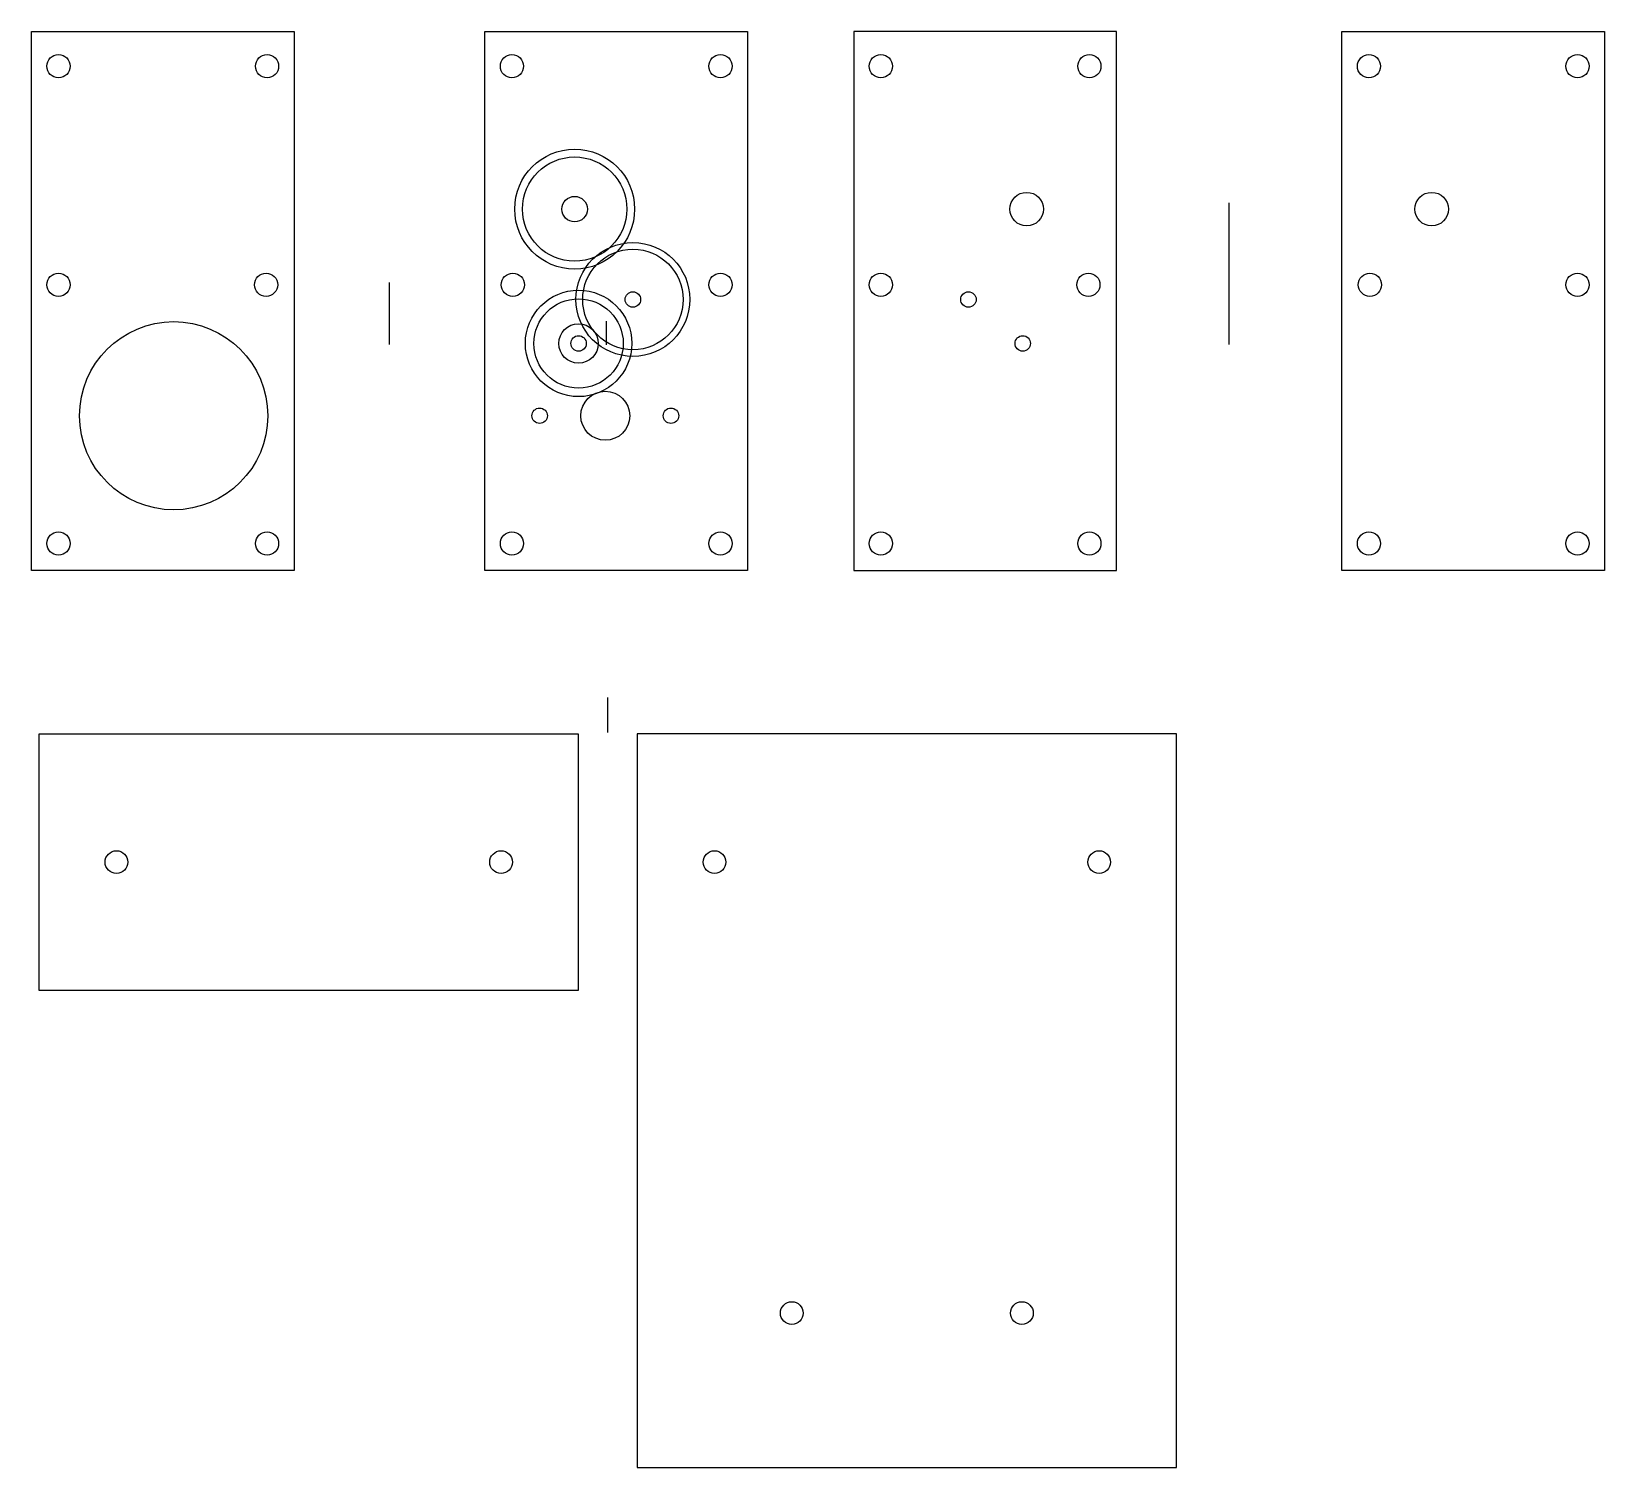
# Model space of a CAD drawing. Header units: millimetres. Extents: x -74 to 129, y -145 to 41.
import ezdxf

# ---------------------------------------------------------------- set-up
doc = ezdxf.new("R2010")
doc.units = ezdxf.units.MM
doc.layers.get('0').update_dxf_attribs({"linetype": 'CONTINUOUS'})

msp = doc.modelspace()

# ---------------------------------------------------------------- linework, layer by layer
for p, q in [((80.61, 0.05), (80.61, 18.38)), ((-28.09, 0.04), (-28.09, 8.06)), ((0, 0), (0, 3.08)), ((0.17, -50.18), (0.17, -45.66))]:
    msp.add_line(p, q)
for points in [[(-40.44, -29.21), (-74.44, -29.21), (-74.44, 40.58), (-40.44, 40.58)], [(-15.74, -29.21), (-15.74, 40.58), (18.26, 40.58), (18.26, -29.21)], [(32.02, 40.58), (32.02, -29.21), (66.02, -29.21), (66.02, 40.58)], [(129.21, 40.58), (129.21, -29.21), (95.21, -29.21), (95.21, 40.58)], [(-73.44, -50.33), (-3.65, -50.33), (-3.65, -83.58), (-73.44, -83.58)], [(73.78, -145.33), (73.78, -50.33), (3.99, -50.33), (3.99, -145.33)]]:
    msp.add_lwpolyline(points, close=True)
for centre, radius in [((-70.94, 36.08), 1.5), ((-43.94, 36.08), 1.5), ((-12.24, 36.08), 1.5), ((14.76, 36.08), 1.5), ((35.52, 36.08), 1.5), ((62.52, 36.08), 1.5), ((98.71, 36.08), 1.5), ((125.71, 36.08), 1.5), ((-4.12, 17.58), 7.76), ((-4.12, 17.58), 6.75), ((-4.12, 17.58), 1.65), ((54.4, 17.58), 2.17), ((106.83, 17.58), 2.17), ((3.42, 5.88), 7.37), ((3.42, 5.88), 6.5), ((-70.94, 7.78), 1.5), ((-44.06, 7.78), 1.5), ((-12.12, 7.78), 1.5), ((14.76, 7.78), 1.5), ((35.52, 7.78), 1.5), ((62.39, 7.78), 1.5), ((98.83, 7.78), 1.5), ((125.71, 7.78), 1.5), ((-3.61, 0.19), 6.89), ((3.42, 5.88), 1), ((46.86, 5.88), 1), ((-3.61, 0.19), 5.78), ((-56.03, -9.17), 12.18), ((-3.61, 0.19), 2.55), ((-3.61, 0.19), 1), ((53.89, 0.19), 1), ((-0.15, -9.17), 3.17), ((-8.65, -9.17), 1), ((8.35, -9.17), 1), ((-70.94, -25.71), 1.5), ((-43.94, -25.71), 1.5), ((-12.24, -25.71), 1.5), ((14.76, -25.71), 1.5), ((35.52, -25.71), 1.5), ((62.52, -25.71), 1.5), ((98.71, -25.71), 1.5), ((125.71, -25.71), 1.5), ((-63.44, -66.95), 1.47), ((-13.65, -66.95), 1.47), ((13.99, -66.95), 1.47), ((63.78, -66.95), 1.47), ((23.99, -125.33), 1.47), ((53.78, -125.33), 1.47)]:
    msp.add_circle(centre, radius)

doc.saveas('drawing.dxf')
